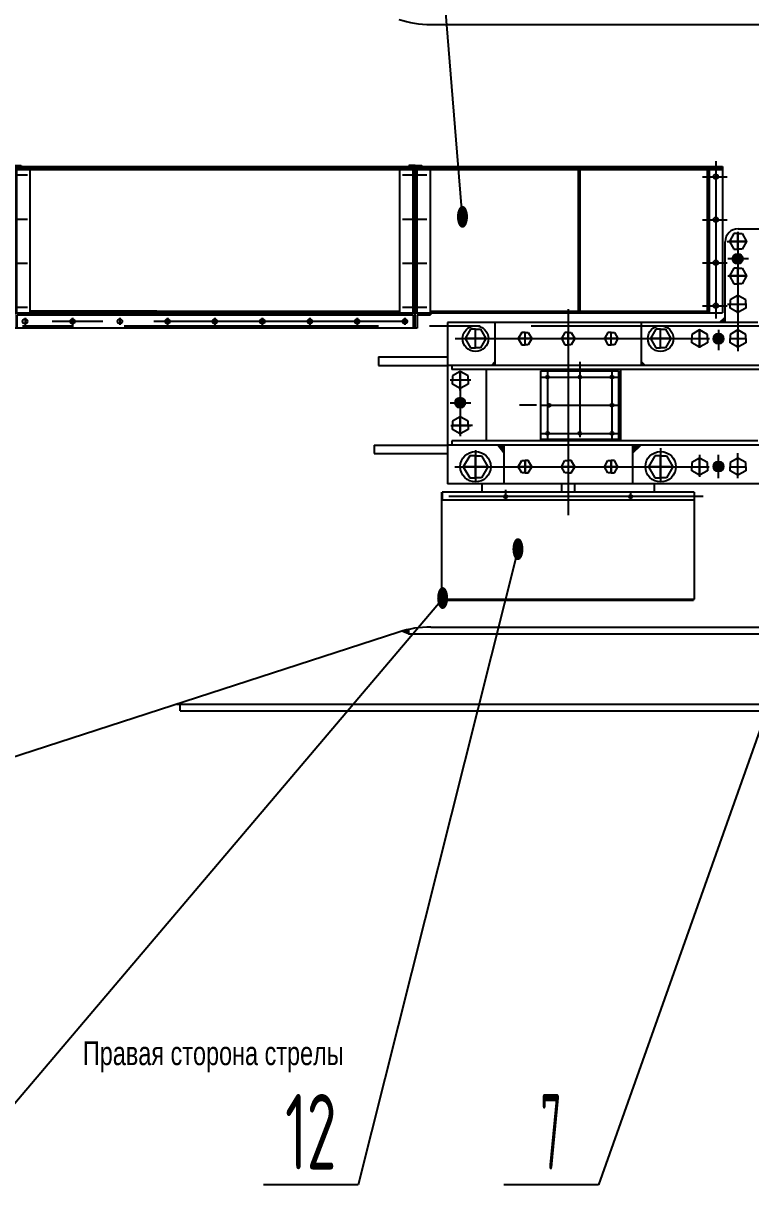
# Model space of a CAD drawing. Header units: millimetres. Extents: x -44903 to -2851, y -697 to 17820.
# Drawn here: x -36750 to -34604, y 4790 to 8217 of the extents above; entities that cross this region are included whole.
import ezdxf
from ezdxf.enums import TextEntityAlignment as Align

# ---------------------------------------------------------------- set-up
doc = ezdxf.new("R2010")
doc.units = ezdxf.units.MM
doc.header["$LTSCALE"] = 600
doc.linetypes.add('F', pattern=[0.75, 0.5, -0.25])
doc.linetypes.add('G', pattern=[2, 1.25, -0.25, 0.25, -0.25])
for name, color, linetype in [('01', 7, 'Continuous'), ('02', 1, 'Continuous'), ('04', 2, 'F'), ('05', 142, 'G'), ('08', 1, 'Continuous'), ('11', 3, 'Continuous')]:
    doc.layers.add(name, color=color, linetype=linetype)
doc.styles.get("Standard").update_dxf_attribs({"font": 'isocp', "width": 0.707, "bigfont": 'intecad.shx'})
doc.dimstyles.new('INTE', dxfattribs={"dimscale": 60, "dimtxt": 3.5, "dimasz": 3, "dimexe": 3, "dimexo": 0, "dimgap": 1, "dimtad": 1, "dimdec": 3, "dimdsep": 46, "dimtxsty": 'Standard', "dimcen": 0, "dimclrd": 1, "dimclre": 1, "dimclrt": 3, "dimaunit": 1, "dimadec": 0, "dimazin": 0, "dimtfac": 1, "dimtdec": 3, "dimtmove": 0, "dimatfit": 0, "dimfxl": 1, "dimarcsym": 0})

# ---------------------------------------------------------------- blocks, each defined once
blk = doc.blocks.new('*D92')
at = {"layer": '08', "color": 1, "lineweight": -2}
for p, q in [((-40743.2, 6807.1), (-40743.2, 11299.3)), ((-23065.2, 8334.9), (-23065.2, 11299.3)), ((-40563.2, 11119.3), (-23245.2, 11119.3))]:
    blk.add_line(p, q, dxfattribs=at)
at = {"layer": '08', "color": 1}
for points in [[(-40563.2, 11149.3), (-40563.2, 11089.3), (-40743.2, 11119.3)], [(-23245.2, 11149.3), (-23245.2, 11089.3), (-23065.2, 11119.3)]]:
    blk.add_solid(points, dxfattribs=at)
at = {"layer": 'DEFPOINTS', "color": 0}
for p in [(-23065.2, 11119.3), (-23065.2, 8334.9), (-40743.2, 6807.1)]:
    blk.add_point(p, dxfattribs=at)
at = {"layer": '08', "color": 3, "insert": (-32007.2, 11284.3), "char_height": 210, "attachment_point": 5}
blk.add_mtext('17678%%P0.5', dxfattribs=at)
blk = doc.blocks.new('*U2')
at = {"layer": '01'}
for p, q in [((0, 13.3), (-23, 0)), ((-23, 0), (-23, -12.1)), ((23, 0), (0, 13.3)), ((23, -12.1), (23, 0)), ((-23, -24.3), (-23, -12.1)), ((0, -37.5), (-23, -24.3)), ((23, -24.3), (0, -37.5)), ((23, -12.1), (23, -24.3))]:
    blk.add_line(p, q, dxfattribs=at)
at = {"layer": '05'}
for p, q in [((0, -39.3), (0, 14.7)), ((-24.9, -12.1), (24.3, -12.1))]:
    blk.add_line(p, q, dxfattribs=at)
blk = doc.blocks.new('*U4')
at = {"layer": '01'}
for p, q in [((0, 36), (-32.5, 17.2)), ((32.5, 17.2), (0, 36)), ((-32.5, 17.2), (-32.5, 0)), ((-32.5, -17.2), (-32.5, 0)), ((32.5, 0), (32.5, 17.2)), ((32.5, 0), (32.5, -17.2)), ((0, -36), (-32.5, -17.2)), ((32.5, -17.2), (0, -36))]:
    blk.add_line(p, q, dxfattribs=at)
at = {"layer": '05'}
for p, q in [((0, -37.8), (0, 37.4)), ((-34.4, 0), (33.8, 0))]:
    blk.add_line(p, q, dxfattribs=at)
blk = doc.blocks.new('*U3')
at = {"layer": '01'}
for p, q in [((0, 19.8), (-18, 9.4)), ((-18, 9.4), (-18, 0)), ((-18, -9.4), (-18, 0)), ((18, 9.4), (0, 19.8)), ((18, 0), (18, 9.4)), ((18, 0), (18, -9.4)), ((0, -19.8), (-18, -9.4)), ((18, -9.4), (0, -19.8))]:
    blk.add_line(p, q, dxfattribs=at)
at = {"layer": '05'}
for p, q in [((-19.9, 0), (19.3, 0)), ((0, -21.6), (0, 21.2))]:
    blk.add_line(p, q, dxfattribs=at)
blk = doc.blocks.new('*U1')
at = {"layer": '01'}
for p, q in [((0, 30.4), (-27.5, 14.5)), ((-27.5, 14.5), (-27.5, 0)), ((-27.5, -14.5), (-27.5, 0)), ((27.5, 14.5), (0, 30.4)), ((27.5, 0), (27.5, 14.5)), ((27.5, 0), (27.5, -14.5)), ((0, -30.4), (-27.5, -14.5)), ((27.5, -14.5), (0, -30.4))]:
    blk.add_line(p, q, dxfattribs=at)
at = {"layer": '05'}
for p, q in [((-29.4, 0), (28.8, 0)), ((0, -32.2), (0, 31.8))]:
    blk.add_line(p, q, dxfattribs=at)
blk = doc.blocks.new('ret')
at = {"layer": '01'}
for p, q in [((6820.7, 10422.5), (10216, 10422.5)), ((6820.7, 10422.5), (6820.7, 9990.5)), ((6820.7, 10418.5), (10216, 10418.5)), ((8109.7, 10425.5), (8109.7, 10422.5)), ((8128.7, 10425.5), (8109.7, 10425.5)), ((8128.7, 10425.5), (8147.7, 10425.5)), ((8147.7, 10425.5), (8147.7, 10422.5)), ((9290.7, 10425.5), (9290.7, 10422.5)), ((9309.7, 10425.5), (9290.7, 10425.5)), ((9309.7, 10425.5), (9328.7, 10425.5)), ((9328.7, 10425.5), (9328.7, 10422.5)), ((10216, 10422.5), (10216, 9990.5)), ((6820.7, 10413.5), (10216, 10413.5)), ((6859.7, 10413.5), (6859.7, 9990.5)), ((6865.7, 10413.5), (6865.7, 9990.5)), ((7298.7, 9995.5), (7298.7, 10413.5)), ((7303.2, 9995.5), (7303.2, 10413.5)), ((9791.7, 9995.5), (9791.7, 10413.5)), ((9796.2, 9995.5), (9796.2, 10413.5)), ((10171, 10413.5), (10171, 9990.5)), ((10177, 10413.5), (10177, 9990.5)), ((6820.7, 9990.5), (10216, 9990.5)), ((8083.7, 9995.5), (6865.7, 9995.5)), ((6958.6, 9981.5), (6958.6, 9985.5)), ((7875.9, 9981.5), (6958.6, 9981.5)), ((7010.9, 9990.5), (7010.9, 9985.5)), ((7010.9, 9985.5), (7823.5, 9985.5)), ((7823.5, 9985.5), (7823.5, 9990.5)), ((7823.5, 9985.5), (7875.9, 9985.5)), ((7875.9, 9985.5), (7875.9, 9981.5)), ((8083.7, 9990.5), (8083.7, 9984.5)), ((8083.7, 9984.5), (8122.7, 9984.5)), ((8122.7, 9984.5), (8122.7, 9945.5)), ((8128.7, 9945.5), (8128.7, 9990.5)), ((8134.7, 9984.5), (8134.7, 9945.5)), ((8134.7, 9984.5), (8173.7, 9984.5)), ((8547.7, 9995.5), (8173.7, 9995.5)), ((8173.7, 9990.5), (8173.7, 9984.5)), ((8547.7, 9995.5), (9264.7, 9995.5)), ((9264.7, 9990.5), (9264.7, 9984.5)), ((9264.7, 9984.5), (9303.7, 9984.5)), ((9303.7, 9984.5), (9303.7, 9945.5)), ((9309.7, 9945.5), (9309.7, 9990.5)), ((9315.7, 9984.5), (9315.7, 9945.5)), ((9315.7, 9984.5), (9354.7, 9984.5)), ((9354.7, 9995.5), (10171, 9995.5)), ((9354.7, 9990.5), (9354.7, 9984.5)), ((8134.7, 9945.5), (8122.7, 9945.5)), ((9315.7, 9945.5), (9303.7, 9945.5))]:
    blk.add_line(p, q, dxfattribs=at)
at = {"layer": '01', "color": 7, "linetype": 'Continuous'}
for p, q in [((6840.7, 10438.6), (6840.7, 9974.2)), ((10196, 10438.6), (10196, 9974.2)), ((8083.7, 9990.5), (8083.7, 10413.5)), ((8122.7, 9990.5), (8122.7, 10413.5)), ((8128.7, 9990.5), (8128.7, 10413.5)), ((8134.7, 9990.5), (8134.7, 10413.5)), ((8173.7, 9990.5), (8173.7, 10413.5)), ((9264.7, 9990.5), (9264.7, 10413.5)), ((9303.7, 9990.5), (9303.7, 10413.5)), ((9309.7, 9990.5), (9309.7, 10413.5)), ((9315.7, 9990.5), (9315.7, 10413.5)), ((9354.7, 9990.5), (9354.7, 10413.5)), ((6958.6, 9985.5), (7010.9, 9985.5)), ((8173.7, 9984.5), (9264.7, 9984.5)), ((9303.7, 9945.5), (8134.7, 9945.5))]:
    blk.add_line(p, q, dxfattribs=at)
for centre in [(6840.7, 10397.5), (10196, 10392.5), (6840.7, 10267.5), (10196, 10265.5), (6840.7, 10137.5), (10196, 10138.5), (6840.7, 10007.5), (10196, 10011.5)]:
    blk.add_circle(centre, 7, dxfattribs=at)
at = {"layer": '01'}
for centre in [(8158.7, 9965.5), (8158.7, 9965.5), (8158.7, 9965.5), (8158.7, 9965.5), (8298.7, 9965.5), (8298.7, 9965.5), (8298.7, 9965.5), (8298.7, 9965.5), (8438.7, 9965.5), (8438.7, 9965.5), (8438.7, 9965.5), (8438.7, 9965.5), (8578.7, 9965.5), (8578.7, 9965.5), (8578.7, 9965.5), (8578.7, 9965.5), (8718.7, 9965.5), (8718.7, 9965.5), (8718.7, 9965.5), (8718.7, 9965.5), (8858.7, 9965.5), (8858.7, 9965.5), (8858.7, 9965.5), (8858.7, 9965.5), (8998.7, 9965.5), (8998.7, 9965.5), (8998.7, 9965.5), (8998.7, 9965.5), (9138.7, 9965.5), (9138.7, 9965.5), (9138.7, 9965.5), (9138.7, 9965.5), (9278.7, 9965.5), (9278.7, 9965.5), (9278.7, 9965.5), (9278.7, 9965.5)]:
    blk.add_circle(centre, 7, dxfattribs=at)
at = {"layer": '05', "color": 4, "linetype": 'G'}
for p, q in [((6879.3, 10397.5), (6807.3, 10397.5)), ((8093.7, 10397.5), (8165.6, 10397.5)), ((9272.4, 10397.5), (9344.4, 10397.5)), ((10157.4, 10392.5), (10229.4, 10392.5)), ((6879.3, 10267.5), (6807.3, 10267.5)), ((8093.7, 10267.5), (8165.6, 10267.5)), ((9272.4, 10267.5), (9344.4, 10267.5)), ((10157.4, 10265.5), (10229.4, 10265.5)), ((6879.3, 10137.5), (6807.3, 10137.5)), ((8093.7, 10137.5), (8165.6, 10137.5)), ((9272.4, 10137.5), (9344.4, 10137.5)), ((10157.4, 10138.5), (10229.4, 10138.5)), ((6879.3, 10007.5), (6807.3, 10007.5)), ((8093.7, 10007.5), (8165.6, 10007.5)), ((9272.4, 10007.5), (9344.4, 10007.5)), ((10157.4, 10011.5), (10229.4, 10011.5))]:
    blk.add_line(p, q, dxfattribs=at)
at = {"layer": '05'}
for p, q in [((8158.7, 9976.1), (8158.7, 9954.9)), ((8158.7, 9976.1), (8158.7, 9954.9)), ((8158.7, 9976.1), (8158.7, 9954.9)), ((8158.7, 9976.1), (8158.7, 9954.9)), ((8298.7, 9976.1), (8298.7, 9954.9)), ((8298.7, 9976.1), (8298.7, 9954.9)), ((8298.7, 9976.1), (8298.7, 9954.9)), ((8298.7, 9976.1), (8298.7, 9954.9)), ((8438.7, 9976.1), (8438.7, 9954.9)), ((8438.7, 9976.1), (8438.7, 9954.9)), ((8438.7, 9976.1), (8438.7, 9954.9)), ((8438.7, 9976.1), (8438.7, 9954.9)), ((8578.7, 9976.1), (8578.7, 9954.9)), ((8578.7, 9976.1), (8578.7, 9954.9)), ((8578.7, 9976.1), (8578.7, 9954.9)), ((8578.7, 9976.1), (8578.7, 9954.9)), ((8718.7, 9976.1), (8718.7, 9954.9)), ((8718.7, 9976.1), (8718.7, 9954.9)), ((8718.7, 9976.1), (8718.7, 9954.9)), ((8718.7, 9976.1), (8718.7, 9954.9)), ((8858.7, 9976.1), (8858.7, 9954.9)), ((8858.7, 9976.1), (8858.7, 9954.9)), ((8858.7, 9976.1), (8858.7, 9954.9)), ((8858.7, 9976.1), (8858.7, 9954.9)), ((8998.7, 9976.1), (8998.7, 9954.9)), ((8998.7, 9976.1), (8998.7, 9954.9)), ((8998.7, 9976.1), (8998.7, 9954.9)), ((8998.7, 9976.1), (8998.7, 9954.9)), ((9138.7, 9976.1), (9138.7, 9954.9)), ((9138.7, 9976.1), (9138.7, 9954.9)), ((9138.7, 9976.1), (9138.7, 9954.9)), ((9138.7, 9976.1), (9138.7, 9954.9)), ((9278.7, 9976.1), (9278.7, 9954.9)), ((9278.7, 9976.1), (9278.7, 9954.9)), ((9278.7, 9976.1), (9278.7, 9954.9)), ((9278.7, 9976.1), (9278.7, 9954.9)), ((9288.7, 9965.5), (8148.2, 9965.5))]:
    blk.add_line(p, q, dxfattribs=at)

msp = doc.modelspace()

# ---------------------------------------------------------------- hatches: boundary and pattern name
at = {"layer": '01'}
h = msp.add_hatch(color=256, dxfattribs=at)
h.paths.add_polyline_path([(-34642.5211, 7522.5099), (-34657.5211, 7522.5099, 0.414213562), (-34642.5211, 7507.5099)])
h.paths.add_polyline_path([(-34642.5211, 7537.5099, 0.414213562), (-34657.5211, 7522.5099), (-34642.5211, 7522.5099)])
h.paths.add_polyline_path([(-34642.5211, 7537.5099), (-34642.5211, 7522.5099), (-34627.5211, 7522.5099, 0.414213562)])
h.paths.add_polyline_path([(-34627.5211, 7522.5099), (-34642.5211, 7522.5099), (-34642.5211, 7507.5099, 0.414213562)])
for points in [[(-34679.3044, 7350.5313), (-34696.3227, 7334.969), (-34679.3044, 7334.969)], [(-35358.8044, 7218.3593), (-35368.2514, 7207.969), (-35358.8044, 7207.969)], [(-34926.8044, 7219.4994), (-34926.8044, 7207.969), (-34915.3334, 7207.969)], [(-35332.8044, 6972.969), (-35349.57, 6972.969), (-35332.8044, 6950.4017)], [(-34952.8044, 6972.969), (-34952.8044, 6948.5328), (-34928.1935, 6972.969)], [(-35515.2561, 6518.469), (-35512.8044, 6514.969), (-35512.8044, 6518.469)], [(-35613.2044, 6428.9076, 0.016895754), (-35633.1739, 6423.8216), (-35613.2044, 6415.969)]]:
    msp.add_hatch(color=256, dxfattribs=at).paths.add_polyline_path(points)
h = msp.add_hatch(color=256, dxfattribs=at)
h.paths.add_polyline_path([(-34699.3196, 7286.7675), (-34714.3196, 7286.7675, 0.414213562), (-34699.3196, 7271.7675)])
h.paths.add_polyline_path([(-34699.3196, 7301.7675, 0.414213562), (-34714.3196, 7286.7675), (-34699.3196, 7286.7675)])
h.paths.add_polyline_path([(-34699.3196, 7301.7675), (-34699.3196, 7286.7675), (-34684.3196, 7286.7675, 0.414213562)])
h.paths.add_polyline_path([(-34684.3196, 7286.7675), (-34699.3196, 7286.7675), (-34699.3196, 7271.7675, 0.414213562)])
h = msp.add_hatch(color=256, dxfattribs=at)
h.paths.add_polyline_path([(-35461.3196, 7097.7675), (-35476.3196, 7097.7675, 0.414213562), (-35461.3196, 7082.7675)])
h.paths.add_polyline_path([(-35461.3196, 7112.7675, 0.414213562), (-35476.3196, 7097.7675), (-35461.3196, 7097.7675)])
h.paths.add_polyline_path([(-35461.3196, 7112.7675), (-35461.3196, 7097.7675), (-35446.3196, 7097.7675, 0.414213562)])
h.paths.add_polyline_path([(-35446.3196, 7097.7675), (-35461.3196, 7097.7675), (-35461.3196, 7082.7675, 0.414213562)])
h = msp.add_hatch(color=256, dxfattribs=at)
h.paths.add_polyline_path([(-34699.062, 6909.6575), (-34714.062, 6909.6575, 0.414213562), (-34699.062, 6894.6575)])
h.paths.add_polyline_path([(-34699.062, 6924.6575, 0.414213562), (-34714.062, 6909.6575), (-34699.062, 6909.6575)])
h.paths.add_polyline_path([(-34699.062, 6924.6575), (-34699.062, 6909.6575), (-34684.062, 6909.6575, 0.414213562)])
h.paths.add_polyline_path([(-34684.062, 6909.6575), (-34699.062, 6909.6575), (-34699.062, 6894.6575, 0.414213562)])

# ---------------------------------------------------------------- linework, layer by layer
at = {"layer": '01', "color": 7, "linetype": 'Continuous'}
for p, q in [((-35547.9544, 8213.969), (-26800.2044, 8213.969)), ((-35498.8044, 7334.969), (-35498.8044, 6858.969)), ((-35701.8044, 7232.969), (-35498.8044, 7232.969)), ((-35701.8044, 7207.969), (-35498.3044, 7207.969)), ((-35384.8044, 7195.969), (-35384.8044, 6984.969)), ((-34987.9109, 7195.969), (-34987.9109, 6984.969)), ((-35714.8044, 6972.969), (-35498.3044, 6972.969)), ((-34571.3044, 6972.969), (-35498.8044, 6972.969)), ((-34583.3044, 6984.969), (-35485.8044, 6984.969)), ((-35714.8044, 6947.969), (-35498.8044, 6947.969)), ((-35512.8044, 6514.969), (-35512.8044, 6518.469)), ((-35642.0984, 6421.0757), (-39206.2044, 5264.469)), ((-35547.9544, 6435.969), (-26800.2044, 6435.969)), ((-36297.2501, 6208.469), (-34012.7044, 6208.469)), ((-36286.5771, 6188.469), (-33733.2044, 6188.469))]:
    msp.add_line(p, q, dxfattribs=at)
at = {"layer": '01'}
for p, q in [((-34641.3044, 7610.969), (-34571.3044, 7610.969)), ((-34679.3044, 7334.969), (-34679.3044, 7572.969)), ((-34583.3044, 7334.969), (-35498.8044, 7334.969)), ((-35358.8044, 7334.969), (-35358.8044, 7207.969)), ((-34926.8044, 7334.969), (-34926.8044, 7207.969)), ((-34696.3227, 7334.969), (-34679.3044, 7350.5313)), ((-35701.8044, 7232.969), (-35701.8044, 7207.969)), ((-33566.6569, 7207.969), (-35498.8044, 7207.969)), ((-35485.8044, 7207.969), (-35485.8044, 7195.969)), ((-35358.8044, 7218.3593), (-35368.2514, 7207.969)), ((-34926.8044, 7219.4994), (-34915.3334, 7207.969)), ((-33554.8852, 7195.969), (-35485.8044, 7195.969)), ((-35222.8044, 6988.969), (-35222.8044, 7191.969)), ((-35222.8044, 7191.969), (-34993.8044, 7191.969)), ((-34993.8044, 7191.969), (-34993.8044, 6988.969)), ((-35236.419, 7090.469), (-35286.419, 7090.469)), ((-35714.8044, 6972.969), (-35714.8044, 6947.969)), ((-35485.8044, 6984.969), (-35485.8044, 6972.969)), ((-35332.8044, 6950.4017), (-35349.57, 6972.969)), ((-35332.8044, 6972.969), (-35332.8044, 6858.969)), ((-34993.8044, 6988.969), (-35222.8044, 6988.969)), ((-34952.8044, 6948.5328), (-34928.1935, 6972.969)), ((-34952.8044, 6972.969), (-34952.8044, 6858.969)), ((-34571.3044, 6858.969), (-35498.8044, 6858.969)), ((-35396.8044, 6858.969), (-35396.8044, 6833.969)), ((-35161.8044, 6858.969), (-35161.8044, 6833.969)), ((-35123.8044, 6858.969), (-35123.8044, 6833.969)), ((-34888.8044, 6858.969), (-34888.8044, 6833.969)), ((-35515.2561, 6518.469), (-35515.2561, 6833.969)), ((-34770.9438, 6833.969), (-35514.665, 6833.969)), ((-35514.665, 6833.969), (-35514.665, 6810.469)), ((-34770.9438, 6833.969), (-34770.9438, 6810.469)), ((-34770.3527, 6518.469), (-34770.3527, 6833.969)), ((-34770.9438, 6810.469), (-35514.665, 6810.469)), ((-35512.8044, 6514.969), (-35515.2561, 6518.469)), ((-35515.2561, 6518.469), (-34770.3527, 6518.469)), ((-35512.8044, 6514.969), (-34772.8044, 6514.969)), ((-35613.2044, 6415.969), (-35633.1739, 6423.8216)), ((-35613.2044, 6428.9076), (-35613.2044, 6415.969)), ((-35613.2044, 6415.969), (-26799.5653, 6415.969)), ((-36286.5771, 6188.469), (-36286.5771, 6208.469))]:
    msp.add_line(p, q, dxfattribs=at)
for centre, radius in [((-34642.5211, 7522.5099), 15), ((-34699.3196, 7286.7675), 15), ((-35203.3044, 7173.469), 4.5), ((-35108.3044, 7173.469), 4.5), ((-35013.3044, 7173.469), 4.5), ((-35461.3196, 7097.7675), 15), ((-35198.8044, 7090.469), 4.5), ((-35013.3044, 7090.469), 4.5), ((-35203.3044, 7007.469), 4.5), ((-35108.3044, 7007.469), 4.5), ((-35013.3044, 7007.469), 4.5), ((-34699.062, 6909.6575), 15), ((-35327.0544, 6820.969), 5), ((-34958.5544, 6820.969), 5)]:
    msp.add_circle(centre, radius, dxfattribs=at)
at = {"layer": '01', "color": 7, "linetype": 'Continuous'}
for centre, radius in [((-35415.8044, 7286.969), 38), ((-34869.8044, 7286.969), 38), ((-35415.8044, 6908.969), 45), ((-34869.8044, 6908.969), 45)]:
    msp.add_circle(centre, radius, dxfattribs=at)
for centre, start, end in [((-35547.9544, 8518.969), 252.0209635, 270), ((-35547.9544, 6130.969), 90, 107.9790365)]:
    msp.add_arc(centre, 305, start, end, dxfattribs=at)
at = {"layer": '01'}
msp.add_arc((-34641.3044, 7572.969), 38, 90, 180, dxfattribs=at)
at = {"layer": '02'}
for p, q in [((-35454.3611, 7643.2925), (-35761.2255, 11445.3356)), ((-35290.7142, 6662.6869), (-35762.2589, 4790.377)), ((-34392.7037, 6653.8634), (-35053.3967, 4790.377)), ((-35512.8044, 6518.469), (-36978.3657, 4790.377)), ((-35762.2589, 4790.377), (-36041.2589, 4790.377)), ((-35053.3967, 4790.377), (-35332.3967, 4790.377))]:
    msp.add_line(p, q, dxfattribs=at)
at = {"layer": '05'}
for p, q in [((-34673.203, 7573.969), (-34616.0128, 7573.969)), ((-34641.8044, 7601.8691), (-34641.8044, 7249.6738)), ((-34671.5846, 7522.969), (-34611.0443, 7522.969)), ((-34671.2218, 7471.969), (-34616.0128, 7471.969)), ((-35142.8044, 7373.4598), (-35142.8044, 6766.2356)), ((-34672.5426, 7388.969), (-34616.0128, 7388.969)), ((-41251.862, 7324.969), (-21569.7872, 7324.969)), ((-35269.8044, 7267.2968), (-35269.8044, 7305.0834)), ((-35269.8044, 7267.2968), (-35269.8044, 7305.0834)), ((-35142.8044, 7266.0231), (-35142.8044, 7307.6308)), ((-35015.8044, 7267.2968), (-35015.8044, 7305.0834)), ((-34754.8044, 7315.1536), (-34754.8044, 7259.8403)), ((-34698.8044, 7313.1105), (-34698.8044, 7253.2728)), ((-35475.6996, 7286.969), (-34616.0128, 7286.969)), ((-35108.3044, 7218.5891), (-35108.3044, 6996.4012)), ((-35490.5846, 7164.969), (-35430.0443, 7164.969)), ((-35490.5846, 7164.969), (-35430.0443, 7164.969)), ((-35460.8044, 7188.9221), (-35460.8044, 6999.0761)), ((-35460.8044, 7133.9081), (-35460.8044, 7188.9221)), ((-35490.5846, 7097.969), (-35430.0443, 7097.969)), ((-35460.8044, 7066.2816), (-35460.8044, 7004.1595)), ((-35488.5879, 7030.969), (-35429.5028, 7030.969)), ((-35424.6174, 7030.969), (-35482.8452, 7030.969)), ((-35415.8044, 6957.5075), (-35415.8044, 6864.4828)), ((-34869.8044, 6963.9102), (-34869.8044, 6864.0309)), ((-35269.8044, 6889.2968), (-35269.8044, 6927.0834)), ((-35015.8044, 6889.2968), (-35015.8044, 6927.0834)), ((-34754.8044, 6944.3004), (-34754.8044, 6879.3545)), ((-34698.8044, 6875.4175), (-34698.8044, 6944.3004)), ((-34641.8044, 6875.4175), (-34641.8044, 6948.9302)), ((-35477.1899, 6908.969), (-34611.138, 6908.969)), ((-34744.359, 6820.969), (-35522.7446, 6820.969)), ((-35327.0544, 6840.6469), (-35327.0544, 6814.1115)), ((-34958.5544, 6831.2543), (-34958.5544, 6814.1115))]:
    msp.add_line(p, q, dxfattribs=at)
at = {"layer": '05', "color": 142, "linetype": 'G'}
for p, q in [((-35222.8044, 7173.469), (-34993.8044, 7173.469)), ((-35203.3044, 7191.969), (-35203.3044, 6988.969)), ((-35013.3044, 7191.969), (-35013.3044, 6988.969)), ((-35222.8044, 7090.469), (-34993.8044, 7090.469)), ((-35222.8044, 7007.469), (-34993.8044, 7007.469))]:
    msp.add_line(p, q, dxfattribs=at)

# ---------------------------------------------------------------- block references
at = {"rotation": 89.99999999999999}
for name, p in [('*U2', (-34653.9124, 7573.969)), ('*U2', (-34653.9124, 7471.969)), ('*U1', (-35415.8044, 7286.969)), ('*U3', (-35269.8044, 7286.969)), ('*U3', (-35142.8044, 7286.969)), ('*U3', (-35015.8044, 7286.969)), ('*U1', (-34869.8044, 7286.969)), ('*U4', (-35415.8044, 6908.969)), ('*U4', (-34869.8044, 6908.969))]:
    msp.add_blockref(name, p, dxfattribs=at)
for p in [(-34641.8044, 7401.077), (-34754.8044, 7299.077), (-34641.8044, 7299.077), (-35460.8044, 7177.077), (-35460.8044, 7043.077), (-34754.8044, 6921.077), (-34641.8044, 6921.077)]:
    msp.add_blockref('*U2', p)
at = {"xscale": -1, "rotation": 90}
for p in [(-35269.8044, 6908.969), (-35142.8044, 6908.969), (-35015.8044, 6908.969)]:
    msp.add_blockref('*U3', p, dxfattribs=at)
at = {"layer": '04'}
msp.add_blockref('ret', (-44903.3791, -2627.7243), dxfattribs=at)

# ---------------------------------------------------------------- texts
at = {"layer": '02', "width": 0.605172}
for p, p2 in [((-35472.3611, 7613.2925), (-35436.3611, 7613.2925)), ((-35308.7142, 6632.6869), (-35272.7142, 6632.6869)), ((-35530.8044, 6488.469), (-35494.8044, 6488.469))]:
    msp.add_text('●', height=60, dxfattribs=at).set_placement(p, p2, align=Align.FIT)
at = {"layer": '04', "insert": (-36573.812, 5213.382), "char_height": 70, "attachment_point": 1}
msp.add_mtext('{\\fArial|b0|i0|c204|p34;\\C3;Правая сторона стрелы}', dxfattribs=at)
at = {"layer": '11'}
for s, height, width, p, p2 in [('12', 222.73864, 0.611465, (-35977.3521, 4835.377), (-35826.1656, 4835.377)), ('7', 222.7386, 0.514182, (-35224.3919, 4835.377), (-35161.4015, 4835.377))]:
    msp.add_text(s, height=height, dxfattribs=dict(at, width=width)).set_placement(p, p2, align=Align.FIT)

# ---------------------------------------------------------------- dimensions: what is measured, and where the dimension line sits
at = {"layer": '08'}
dim = msp.add_linear_dim(base=(-23065.2044, 11119.3447), p1=(-40743.2044, 6807.1295), p2=(-23065.2044, 8334.9129), angle=0, text='<>%%P0.5', dimstyle='INTE', dxfattribs=at)
dim.commit()
dim.dimension.update_dxf_attribs({"geometry": '*D92', "text_midpoint": (-32007.1897, 11119.3447), "dimtype": 160})

doc.saveas('drawing.dxf')
